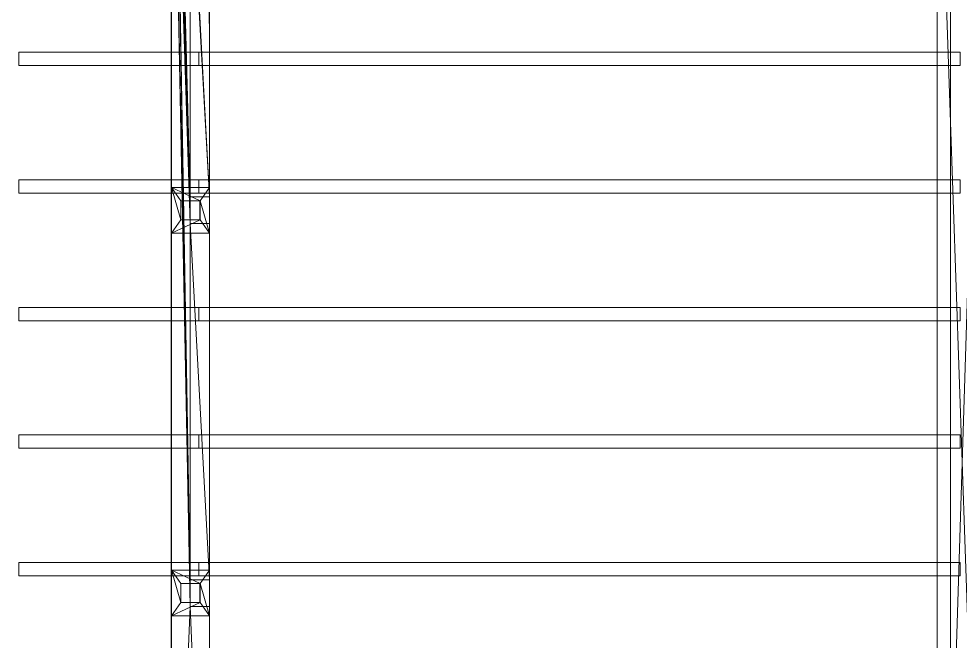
# Model space of a CAD drawing. Header units: millimetres. Extents: x 1039 to 86168, y -97507 to 20336.
# Drawn here: x 54604 to 59544, y 9468 to 12736 of the extents above; entities that cross this region are included whole.
import ezdxf

# ---------------------------------------------------------------- set-up
doc = ezdxf.new("R2010")
doc.units = ezdxf.units.MM
doc.header["$MEASUREMENT"] = 0
for name, color, linetype in [('Чертежи клееныого БАЛКИ', 7, 'Continuous'), ('ЧЕРТЕЖИ КОЛОНЫ', 7, 'Continuous'), ('ЧЕРТЕжи обвязка брус', 7, 'Continuous'), ('чертежи стропило', 7, 'Continuous')]:
    doc.layers.add(name, color=color, linetype=linetype)

# ---------------------------------------------------------------- blocks, each defined once
blk = doc.blocks.new('Объект_6CA126E6-382B-431F-B6F5-ACE74418EE68')
at = {"layer": 'ЧЕРТЕЖИ КОЛОНЫ', "lineweight": 0}
mesh = blk.add_polyface(dxfattribs=at)
corners = [(55404.3, 9840.8, -40), (55404.3, 9600.8, -40), (55404.3, 9600.8, 2500), (55404.3, 9840.8, 2500), (55604.3, 9600.8, -40), (55604.3, 9600.8, 2500), (55604.3, 9840.8, -40), (55604.3, 9840.8, 2500)]
mesh.append_faces([[corners[k] for k in face] for face in [(0, 1, 2, 3), (1, 4, 5, 2), (4, 6, 7, 5), (6, 0, 3, 7), (0, 6, 4, 1), (3, 2, 5, 7)]], dxfattribs={"color": 38})
mesh = blk.add_polyface(dxfattribs=at)
corners = [(55504.3, 9790.8, 2500), (55504.3, 9650.8, 2500), (55504.3, 9650.8, 2740), (55504.3, 9790.8, 2740), (55604.3, 9650.8, 2500), (55604.3, 9650.8, 2740), (55604.3, 9790.8, 2500), (55604.3, 9790.8, 2740)]
mesh.append_faces([[corners[k] for k in face] for face in [(0, 1, 2, 3), (1, 4, 5, 2), (4, 6, 7, 5), (6, 0, 3, 7), (0, 6, 4, 1), (3, 2, 5, 7)]], dxfattribs={"color": 38})
mesh = blk.add_polyface(dxfattribs=at)
corners = [(55454.3, 9770.8, -120), (55454.3, 9670.8, -120), (55454.3, 9670.8, -40), (55454.3, 9770.8, -40), (55554.3, 9670.8, -120), (55554.3, 9670.8, -40), (55554.3, 9770.8, -120), (55554.3, 9770.8, -40)]
mesh.append_faces([[corners[k] for k in face] for face in [(0, 1, 2, 3), (1, 4, 5, 2), (4, 6, 7, 5), (6, 0, 3, 7), (0, 6, 4, 1), (3, 2, 5, 7)]], dxfattribs={"color": 38})
blk = doc.blocks.new('Объект_3AC01C3D-4970-4229-A1CA-C78AA61ADF65')
at = {"layer": 'ЧЕРТЕЖИ КОЛОНЫ', "lineweight": 0}
mesh = blk.add_polyface(dxfattribs=at)
corners = [(55404.3, 11850.8, -40), (55404.3, 11610.8, -40), (55404.3, 11610.8, 2500), (55404.3, 11850.8, 2500), (55604.3, 11610.8, -40), (55604.3, 11610.8, 2500), (55604.3, 11850.8, -40), (55604.3, 11850.8, 2500)]
mesh.append_faces([[corners[k] for k in face] for face in [(0, 1, 2, 3), (1, 4, 5, 2), (4, 6, 7, 5), (6, 0, 3, 7), (0, 6, 4, 1), (3, 2, 5, 7)]], dxfattribs={"color": 38})
mesh = blk.add_polyface(dxfattribs=at)
corners = [(55454.3, 11780.8, -120), (55454.3, 11680.8, -120), (55454.3, 11680.8, -40), (55454.3, 11780.8, -40), (55554.3, 11680.8, -120), (55554.3, 11680.8, -40), (55554.3, 11780.8, -120), (55554.3, 11780.8, -40)]
mesh.append_faces([[corners[k] for k in face] for face in [(0, 1, 2, 3), (1, 4, 5, 2), (4, 6, 7, 5), (6, 0, 3, 7), (0, 6, 4, 1), (3, 2, 5, 7)]], dxfattribs={"color": 38})
mesh = blk.add_polyface(dxfattribs=at)
corners = [(55504.3, 11800.8, 2500), (55504.3, 11660.8, 2500), (55504.3, 11660.8, 2740), (55504.3, 11800.8, 2740), (55604.3, 11660.8, 2500), (55604.3, 11660.8, 2740), (55604.3, 11800.8, 2500), (55604.3, 11800.8, 2740)]
mesh.append_faces([[corners[k] for k in face] for face in [(0, 1, 2, 3), (1, 4, 5, 2), (4, 6, 7, 5), (6, 0, 3, 7), (0, 6, 4, 1), (3, 2, 5, 7)]], dxfattribs={"color": 38})
blk = doc.blocks.new('Объект_0151FF08-D3C2-4A4B-8027-3F7B37A0D285')
at = {"layer": 'Чертежи клееныого БАЛКИ', "lineweight": 0}
mesh = blk.add_polyface(dxfattribs=at)
corners = [(55604.3, 9650.8, 2740), (55504.3, 9650.8, 2740), (55504.3, 9790.8, 2740), (55604.3, 9790.8, 2740), (55604.3, 11660.8, 2740), (55504.3, 11660.8, 2740), (55504.3, 11800.8, 2740), (55604.3, 11800.8, 2740), (55604.3, 13620.8, 2740), (55504.3, 13620.8, 2740), (55504.3, 13790.8, 2740), (55604.3, 13790.8, 2740), (55604.3, 15530.8, 2740), (55404.3, 15530.8, 2740), (55404.3, 7240.8, 2740), (55604.3, 7240.8, 2740), (55504.3, 9650.8, 2500), (55604.3, 9650.8, 2500), (55504.3, 9790.8, 2500), (55604.3, 9790.8, 2500), (55604.3, 11660.8, 2500), (55504.3, 11660.8, 2500), (55504.3, 11800.8, 2500), (55604.3, 11800.8, 2500), (55604.3, 13620.8, 2500), (55603.8, 13620.8, 2500), (55603.8, 13620.8, 2620), (55504.3, 13620.8, 2620), (55504.3, 13690.8, 2620), (55504.3, 13690.8, 2500), (55504.3, 13790.8, 2500), (55604.3, 13790.8, 2500), (55604.3, 15130.8, 2600), (55604.3, 15530.8, 2690), (55604.3, 14730.8, 2500), (55604.3, 14730.8, 2550), (55604.3, 15130.8, 2640), (55404.3, 15530.8, 2690), (55404.3, 15130.8, 2600), (55404.3, 15130.8, 2640), (55404.3, 14730.8, 2550), (55404.3, 14730.8, 2500), (55404.3, 7240.8, 2500), (55604.3, 7240.8, 2500), (55603.8, 13690.8, 2500), (55603.8, 13690.8, 2620)]
mesh.append_faces([[corners[k] for k in face] for face in [(16, 1, 0, 17), (18, 2, 1, 16), (18, 19, 3, 2), (4, 3, 19, 20), (7, 23, 24, 8), (37, 13, 12, 33), (14, 42, 43, 15), (43, 17, 0, 15), (38, 37, 33, 32), (41, 40, 35, 34), (40, 39, 36, 35), (39, 38, 32, 36)]], dxfattribs={"color": 250})
mesh.append_faces([[corners[k] for k in face] for face in [(20, 21, 5, 4), (6, 5, 21, 22), (7, 6, 22, 23), (11, 10, 30, 31), (26, 25, 44, 45), (27, 26, 45, 28), (44, 29, 28, 45)]], dxfattribs={"color": 254})
mesh.append_faces([[corners[k] for k in face] for face in [(30, 28, 29), (42, 40, 41)]], dxfattribs={"vtx0": -1, "color": 254})
mesh.append_faces([[corners[k] for k in face] for face in [(31, 35, 11)]], dxfattribs={"vtx0": -1, "vtx1": -1, "color": 250})
mesh.append_faces([[corners[k] for k in face] for face in [(24, 26, 8)]], dxfattribs={"vtx0": -1, "vtx1": -1, "color": 254})
mesh.append_faces([[corners[k] for k in face] for face in [(13, 2, 5), (13, 6, 9), (36, 33, 11), (21, 18, 41), (29, 22, 41), (25, 23, 29)]], dxfattribs={"vtx0": -1, "vtx1": -1, "vtx2": -1, "color": 250})
mesh.append_faces([[corners[k] for k in face] for face in [(14, 37, 39)]], dxfattribs={"vtx0": -1, "vtx1": -1, "vtx2": -1, "color": 254})
mesh.append_faces([[corners[k] for k in face] for face in [(1, 13, 14), (13, 1, 2), (13, 5, 6), (13, 9, 10), (1, 14, 15), (5, 2, 3), (9, 6, 7), (13, 10, 11)]], dxfattribs={"vtx0": -1, "vtx2": -1, "color": 250})
mesh.append_faces([[corners[k] for k in face] for face in [(26, 9, 8), (10, 27, 28), (14, 39, 40)]], dxfattribs={"vtx0": -1, "vtx2": -1, "color": 254})
mesh.append_faces([[corners[k] for k in face] for face in [(0, 1, 15), (4, 5, 3), (8, 9, 7), (12, 13, 11), (32, 33, 36), (34, 35, 31), (17, 43, 16), (20, 19, 21), (24, 23, 25), (44, 25, 29), (34, 31, 41)]], dxfattribs={"vtx1": -1, "color": 250})
mesh.append_faces([[corners[k] for k in face] for face in [(25, 26, 24), (38, 39, 37)]], dxfattribs={"vtx1": -1, "color": 254})
mesh.append_faces([[corners[k] for k in face] for face in [(35, 36, 11), (42, 41, 16), (18, 16, 41), (22, 21, 41), (43, 42, 16), (30, 29, 41), (19, 18, 21), (23, 22, 29), (31, 30, 41)]], dxfattribs={"vtx1": -1, "vtx2": -1, "color": 250})
mesh.append_faces([[corners[k] for k in face] for face in [(30, 10, 28), (42, 14, 40)]], dxfattribs={"vtx1": -1, "vtx2": -1, "color": 254})
mesh.append_faces([[corners[k] for k in face] for face in [(33, 12, 11)]], dxfattribs={"vtx2": -1, "color": 250})
mesh.append_faces([[corners[k] for k in face] for face in [(26, 27, 9), (10, 9, 27), (14, 13, 37)]], dxfattribs={"vtx2": -1, "color": 254})
blk = doc.blocks.new('Объект_AABEFE01-552F-42D4-9F41-0B04F5E81F44')
at = {"layer": 'Чертежи клееныого БАЛКИ', "lineweight": 0}
mesh = blk.add_polyface(dxfattribs=at)
corners = [(59594.3, 7000.8, 4205), (59594.3, 7200.8, 4205), (59664.3, 7200.8, 4205), (59664.3, 7000.8, 4205), (59594.3, 7000.8, 4285), (59594.3, 7200.8, 4285), (59494.3, 7200.8, 4285), (59494.3, 7200.8, 4205), (59424.3, 7200.8, 4205), (59424.3, 7200.8, 4204.9), (59664.3, 7200.8, 4204.9), (59664.3, 7000.8, 4204.9), (59664.3, 13620.6, 4204.9), (59664.3, 13620.6, 4205), (59664.3, 13860.6, 4205), (59664.3, 13860.6, 4204.9), (59664.3, 14460.6, 4204.9), (59664.3, 14460.6, 4284.9), (59664.3, 13860.6, 4424.9), (59664.3, 13860.6, 4384.9), (59664.3, 13260.6, 4524.9), (59664.3, 13260.6, 4604.9), (59664.3, 6200.8, 4604.9), (59664.3, 6200.8, 4204.9), (59494.3, 7000.8, 4205), (59494.3, 7000.8, 4285), (59424.3, 7000.8, 4204.9), (59424.3, 7000.8, 4205), (59424.3, 6200.8, 4204.9), (59424.3, 6200.8, 4604.9), (59424.3, 13260.6, 4604.9), (59424.3, 13260.6, 4524.9), (59424.3, 13860.6, 4384.9), (59424.3, 13860.6, 4424.9), (59424.3, 14460.6, 4284.9), (59424.3, 14460.6, 4204.9), (59424.3, 13860.6, 4204.9), (59424.3, 13860.6, 4205), (59424.3, 13620.6, 4205), (59424.3, 13620.6, 4204.9), (59444.3, 13620.6, 4204.9), (59644.3, 13620.6, 4204.9), (59474.3, 13810.6, 4205), (59474.3, 13670.6, 4205), (59614.3, 13670.6, 4205), (59614.3, 13810.6, 4205), (59444.3, 13860.6, 4204.9), (59644.3, 13860.6, 4204.9), (59444.3, 14460.6, 4284.9), (59644.3, 14460.6, 4284.9), (59444.3, 13260.6, 4604.9), (59644.3, 13260.6, 4604.9), (59474.3, 13670.6, 4355), (59474.3, 13810.6, 4355), (59614.3, 13670.6, 4355), (59614.3, 13810.6, 4355)]
mesh.append_faces([[corners[k] for k in face] for face in [(0, 1, 2, 3), (1, 0, 4, 5), (25, 6, 5, 4), (24, 7, 6, 25), (7, 24, 27, 8), (18, 33, 32, 19), (19, 32, 31, 20), (22, 29, 28, 23), (26, 11, 23, 28)]], dxfattribs={"color": 113})
mesh.append_faces([[corners[k] for k in face] for face in [(52, 43, 42, 53), (54, 44, 43, 52), (55, 45, 44, 54), (53, 42, 45, 55), (54, 52, 53, 55)]], dxfattribs={"color": 254})
mesh.append_faces([[corners[k] for k in face] for face in [(9, 7, 8), (11, 0, 3), (10, 40, 41, 12), (46, 16, 15, 47), (16, 48, 49, 17), (48, 18, 17, 49), (20, 50, 51, 21), (51, 29, 22, 21)]], dxfattribs={"vtx0": -1, "color": 113})
mesh.append_faces([[corners[k] for k in face] for face in [(40, 13, 12, 41), (14, 46, 47, 15)]], dxfattribs={"vtx0": -1, "color": 254})
mesh.append_faces([[corners[k] for k in face] for face in [(10, 7, 9), (23, 17, 22), (26, 0, 11)]], dxfattribs={"vtx0": -1, "vtx1": -1, "color": 113})
mesh.append_faces([[corners[k] for k in face] for face in [(13, 44, 14), (14, 45, 37)]], dxfattribs={"vtx0": -1, "vtx1": -1, "color": 254})
mesh.append_faces([[corners[k] for k in face] for face in [(17, 19, 22), (29, 32, 34)]], dxfattribs={"vtx0": -1, "vtx1": -1, "vtx2": -1, "color": 113})
mesh.append_faces([[corners[k] for k in face] for face in [(1, 6, 7), (24, 4, 0), (29, 31, 32), (28, 34, 35)]], dxfattribs={"vtx0": -1, "vtx2": -1, "color": 113})
mesh.append_faces([[corners[k] for k in face] for face in [(42, 38, 37), (38, 43, 44), (14, 44, 45)]], dxfattribs={"vtx0": -1, "vtx2": -1, "color": 254})
mesh.append_faces([[corners[k] for k in face] for face in [(10, 2, 7), (19, 20, 22), (16, 17, 23), (26, 27, 0), (28, 29, 34)]], dxfattribs={"vtx1": -1, "vtx2": -1, "color": 113})
mesh.append_faces([[corners[k] for k in face] for face in [(42, 43, 38), (45, 42, 37), (13, 38, 44)]], dxfattribs={"vtx1": -1, "vtx2": -1, "color": 254})
mesh.append_faces([[corners[k] for k in face] for face in [(1, 5, 6), (20, 21, 22), (17, 18, 19), (24, 25, 4), (29, 30, 31), (32, 33, 34)]], dxfattribs={"vtx2": -1, "color": 113})
mesh.append_faces([[corners[k] for k in face] for face in [(10, 9, 39, 40), (46, 36, 35, 16), (16, 35, 34, 48), (48, 34, 33, 18), (20, 31, 30, 50), (51, 50, 30, 29)]], dxfattribs={"vtx3": -1, "color": 113})
mesh.append_faces([[corners[k] for k in face] for face in [(40, 39, 38, 13), (14, 37, 36, 46)]], dxfattribs={"vtx3": -1, "color": 254})
blk = doc.blocks.new('Объект_81BFC9BC-0966-4B81-B966-DD6063DD2690')
at = {"layer": 'ЧЕРТЕжи обвязка брус', "lineweight": 0}
mesh = blk.add_polyface(dxfattribs=at)
corners = [(55405.3, 18270.8, -40), (55605.3, 18270.8, -40), (55605.3, 18270.8, -240), (55405.3, 18270.8, -240), (55605.3, 18230.8, -40), (55405.3, 18230.8, -40), (55605.3, 18230.8), (55605.3, 15870.8), (55605.3, 15870.8, -40), (55605.3, 15630.8, -40), (55605.3, 15630.8), (55605.3, 13860.8), (55605.3, 13860.8, -40), (55605.3, 13620.8, -40), (55605.3, 13620.8), (55605.3, 11850.8), (55605.3, 11850.8, -40), (55605.3, 11610.8, -40), (55605.3, 11610.8), (55605.3, 9840.8), (55605.3, 9840.8, -40), (55605.3, 9600.8, -40), (55605.3, 9600.8), (55605.3, 7240.8), (55605.3, 7240.8, -40), (55605.3, 7200.8, -40), (55605.3, 7200.8, -240), (55405.3, 7200.8, -240), (55405.3, 7200.8, -40), (55405.3, 7240.8, -40), (55405.3, 7240.8), (55405.3, 9600.8), (55405.3, 9600.8, -40), (55405.3, 9840.8, -40), (55405.3, 9840.8), (55405.3, 11610.8), (55405.3, 11610.8, -40), (55405.3, 11850.8, -40), (55405.3, 11850.8), (55405.3, 13620.8), (55405.3, 13620.8, -40), (55405.3, 13860.8, -40), (55405.3, 13860.8), (55405.3, 15630.8), (55405.3, 15630.8, -40), (55405.3, 15870.8, -40), (55405.3, 15870.8), (55405.3, 18230.8), (55455.3, 15700.8, -40), (55455.3, 15800.8, -40), (55555.3, 15800.8, -40), (55555.3, 15700.8, -40), (55555.3, 13690.8, -40), (55455.3, 13690.8, -40), (55455.3, 13790.8, -40), (55555.3, 13790.8, -40), (55555.3, 11780.8, -40), (55555.3, 11680.8, -40), (55455.3, 11680.8, -40), (55455.3, 11780.8, -40), (55455.3, 9770.8, -40), (55555.3, 9770.8, -40), (55555.3, 9670.8, -40), (55455.3, 9670.8, -40), (55455.3, 15700.8, -120), (55455.3, 15800.8, -120), (55555.3, 15800.8, -120), (55555.3, 15700.8, -120), (55555.3, 13690.8, -120), (55455.3, 13690.8, -120), (55455.3, 13790.8, -120), (55555.3, 13790.8, -120), (55555.3, 11780.8, -120), (55555.3, 11680.8, -120), (55455.3, 11680.8, -120), (55455.3, 11780.8, -120), (55555.3, 9770.8, -120), (55455.3, 9770.8, -120), (55555.3, 9670.8, -120), (55455.3, 9670.8, -120)]
mesh.append_faces([[corners[k] for k in face] for face in [(0, 1, 2, 3), (4, 1, 0, 5), (27, 3, 2, 26), (47, 6, 4, 5), (6, 47, 46, 7), (46, 45, 8, 7), (9, 44, 43, 10), (42, 11, 10, 43), (11, 42, 41, 12), (14, 13, 40, 39), (39, 38, 15, 14), (16, 15, 38, 37), (35, 18, 17, 36), (18, 35, 34, 19), (33, 20, 19, 34), (32, 31, 22, 21), (31, 30, 23, 22), (29, 24, 23, 30), (28, 25, 24, 29), (26, 25, 28, 27), (64, 65, 49, 48), (65, 66, 50, 49), (66, 67, 51, 50), (67, 64, 48, 51), (52, 68, 69, 53), (53, 69, 70, 54), (54, 70, 71, 55), (55, 71, 68, 52), (57, 56, 72, 73), (58, 57, 73, 74), (59, 58, 74, 75), (56, 59, 75, 72), (76, 61, 60, 77), (78, 62, 61, 76), (79, 63, 62, 78), (77, 60, 63, 79), (66, 65, 64, 67), (68, 71, 70, 69), (74, 73, 72, 75), (77, 79, 78, 76)]], dxfattribs={"color": 33})
mesh.append_faces([[corners[k] for k in face] for face in [(26, 24, 25), (3, 5, 0)]], dxfattribs={"vtx0": -1, "color": 33})
mesh.append_faces([[corners[k] for k in face] for face in [(2, 24, 26), (27, 5, 3), (8, 50, 9), (9, 51, 44), (12, 55, 13), (13, 52, 40), (16, 56, 17), (17, 57, 36), (20, 61, 21), (21, 62, 32)]], dxfattribs={"vtx0": -1, "vtx1": -1, "color": 33})
mesh.append_faces([[corners[k] for k in face] for face in [(4, 7, 8), (9, 11, 12), (13, 15, 16), (17, 19, 20), (21, 23, 24), (29, 31, 32), (33, 35, 36), (37, 39, 40), (41, 43, 44), (45, 47, 5), (48, 45, 44), (45, 49, 50), (9, 50, 51), (53, 41, 40), (41, 54, 55), (13, 55, 52), (58, 37, 36), (37, 59, 56), (17, 56, 57), (63, 33, 32), (33, 60, 61), (21, 61, 62)]], dxfattribs={"vtx0": -1, "vtx2": -1, "color": 33})
mesh.append_faces([[corners[k] for k in face] for face in [(2, 1, 24), (27, 28, 5), (48, 49, 45), (51, 48, 44), (8, 45, 50), (53, 54, 41), (52, 53, 40), (12, 41, 55), (58, 59, 37), (57, 58, 36), (16, 37, 56), (63, 60, 33), (62, 63, 32), (20, 33, 61)]], dxfattribs={"vtx1": -1, "vtx2": -1, "color": 33})
mesh.append_faces([[corners[k] for k in face] for face in [(4, 6, 7), (9, 10, 11), (13, 14, 15), (17, 18, 19), (21, 22, 23), (29, 30, 31), (33, 34, 35), (37, 38, 39), (41, 42, 43), (45, 46, 47)]], dxfattribs={"vtx2": -1, "color": 33})
blk = doc.blocks.new('Объект_B456DAEF-C88E-4C05-AEA1-32B8883457DD')
at = {"layer": 'ЧЕРТЕжи обвязка брус', "lineweight": 0}
mesh = blk.add_polyface(dxfattribs=at)
corners = [(59594.3, 7200.8, -240), (59494.3, 7200.8, -240), (59494.3, 18272.3, -240), (59594.3, 18272.3, -240), (59494.3, 7200.8, -40), (59494.3, 18272.3, -40), (59594.3, 7200.8, -40), (59594.3, 18272.3, -40)]
mesh.append_faces([[corners[k] for k in face] for face in [(0, 1, 2, 3), (1, 4, 5, 2), (4, 6, 7, 5), (6, 0, 3, 7), (0, 6, 4, 1), (3, 2, 5, 7)]], dxfattribs={"color": 33})
blk = doc.blocks.new('Объект_F5D15C36-6FFC-423A-A785-82BF78C2B7F7')
at = {"layer": 'чертежи стропило', "lineweight": 0}
mesh = blk.add_polyface(dxfattribs=at)
corners = [(55549.6, 9810.8, 2740), (55549.6, 9880.8, 2740), (59424.3, 9880.8, 4545.4), (59424.3, 9810.8, 4545.4), (55404.3, 9880.8, 2740), (55404.3, 9810.8, 2740), (55404.3, 9880.8, 2672.3), (54604.3, 9880.8, 2299.5), (54604.3, 9880.8, 2520.2), (59544.3, 9880.8, 4822), (59544.3, 9880.8, 4604.9), (59424.3, 9880.8, 4604.9), (59424.3, 9810.8, 4604.9), (59544.3, 9810.8, 4604.9), (59544.3, 9810.8, 4822), (54604.3, 9810.8, 2520.2), (54604.3, 9810.8, 2299.5), (55404.3, 9810.8, 2672.3)]
mesh.append_faces([[corners[k] for k in face] for face in [(0, 1, 2, 3), (4, 1, 0, 5), (3, 2, 11, 12), (6, 4, 5, 17), (6, 17, 16, 7), (15, 8, 7, 16), (8, 15, 14, 9), (14, 13, 10, 9), (12, 11, 10, 13)]], dxfattribs={"color": 113})
mesh.append_faces([[corners[k] for k in face] for face in [(9, 11, 4), (5, 12, 14)]], dxfattribs={"vtx0": -1, "vtx1": -1, "vtx2": -1, "color": 113})
mesh.append_faces([[corners[k] for k in face] for face in [(8, 4, 6), (5, 3, 12), (5, 14, 15)]], dxfattribs={"vtx0": -1, "vtx2": -1, "color": 113})
mesh.append_faces([[corners[k] for k in face] for face in [(7, 8, 6), (16, 17, 15)]], dxfattribs={"vtx1": -1, "color": 113})
mesh.append_faces([[corners[k] for k in face] for face in [(11, 2, 4), (8, 9, 4), (17, 5, 15)]], dxfattribs={"vtx1": -1, "vtx2": -1, "color": 113})
mesh.append_faces([[corners[k] for k in face] for face in [(9, 10, 11), (2, 1, 4), (12, 13, 14), (5, 0, 3)]], dxfattribs={"vtx2": -1, "color": 113})
blk = doc.blocks.new('Объект_DB8D4B15-B0B3-42C4-B37A-BD05DB897535')
at = {"layer": 'чертежи стропило', "lineweight": 0}
mesh = blk.add_polyface(dxfattribs=at)
corners = [(55549.6, 10480.8, 2740), (55549.6, 10550.8, 2740), (59424.3, 10550.8, 4545.4), (59424.3, 10480.8, 4545.4), (55404.3, 10550.8, 2740), (55404.3, 10480.8, 2740), (55404.3, 10550.8, 2672.3), (54604.3, 10550.8, 2299.5), (54604.3, 10550.8, 2520.2), (59544.3, 10550.8, 4822), (59544.3, 10550.8, 4604.9), (59424.3, 10550.8, 4604.9), (59424.3, 10480.8, 4604.9), (59544.3, 10480.8, 4604.9), (59544.3, 10480.8, 4822), (54604.3, 10480.8, 2520.2), (54604.3, 10480.8, 2299.5), (55404.3, 10480.8, 2672.3)]
mesh.append_faces([[corners[k] for k in face] for face in [(0, 1, 2, 3), (4, 1, 0, 5), (3, 2, 11, 12), (6, 4, 5, 17), (6, 17, 16, 7), (15, 8, 7, 16), (8, 15, 14, 9), (14, 13, 10, 9), (12, 11, 10, 13)]], dxfattribs={"color": 113})
mesh.append_faces([[corners[k] for k in face] for face in [(9, 11, 4), (5, 12, 14)]], dxfattribs={"vtx0": -1, "vtx1": -1, "vtx2": -1, "color": 113})
mesh.append_faces([[corners[k] for k in face] for face in [(8, 4, 6), (5, 3, 12), (5, 14, 15)]], dxfattribs={"vtx0": -1, "vtx2": -1, "color": 113})
mesh.append_faces([[corners[k] for k in face] for face in [(7, 8, 6), (16, 17, 15)]], dxfattribs={"vtx1": -1, "color": 113})
mesh.append_faces([[corners[k] for k in face] for face in [(11, 2, 4), (8, 9, 4), (17, 5, 15)]], dxfattribs={"vtx1": -1, "vtx2": -1, "color": 113})
mesh.append_faces([[corners[k] for k in face] for face in [(9, 10, 11), (2, 1, 4), (12, 13, 14), (5, 0, 3)]], dxfattribs={"vtx2": -1, "color": 113})
blk = doc.blocks.new('Объект_07E94BB2-2529-4709-B6C9-D2B1BD09EAB5')
at = {"layer": 'чертежи стропило', "lineweight": 0}
mesh = blk.add_polyface(dxfattribs=at)
corners = [(55549.6, 11150.8, 2740), (55549.6, 11220.8, 2740), (59424.3, 11220.8, 4545.4), (59424.3, 11150.8, 4545.4), (55404.3, 11220.8, 2740), (55404.3, 11150.8, 2740), (55404.3, 11220.8, 2672.3), (54604.3, 11220.8, 2299.5), (54604.3, 11220.8, 2520.2), (59544.3, 11220.8, 4822), (59544.3, 11220.8, 4604.9), (59424.3, 11220.8, 4604.9), (59424.3, 11150.8, 4604.9), (59544.3, 11150.8, 4604.9), (59544.3, 11150.8, 4822), (54604.3, 11150.8, 2520.2), (54604.3, 11150.8, 2299.5), (55404.3, 11150.8, 2672.3)]
mesh.append_faces([[corners[k] for k in face] for face in [(0, 1, 2, 3), (4, 1, 0, 5), (3, 2, 11, 12), (6, 4, 5, 17), (6, 17, 16, 7), (15, 8, 7, 16), (8, 15, 14, 9), (14, 13, 10, 9), (12, 11, 10, 13)]], dxfattribs={"color": 113})
mesh.append_faces([[corners[k] for k in face] for face in [(9, 11, 4), (5, 12, 14)]], dxfattribs={"vtx0": -1, "vtx1": -1, "vtx2": -1, "color": 113})
mesh.append_faces([[corners[k] for k in face] for face in [(8, 4, 6), (5, 3, 12), (5, 14, 15)]], dxfattribs={"vtx0": -1, "vtx2": -1, "color": 113})
mesh.append_faces([[corners[k] for k in face] for face in [(7, 8, 6), (16, 17, 15)]], dxfattribs={"vtx1": -1, "color": 113})
mesh.append_faces([[corners[k] for k in face] for face in [(11, 2, 4), (8, 9, 4), (17, 5, 15)]], dxfattribs={"vtx1": -1, "vtx2": -1, "color": 113})
mesh.append_faces([[corners[k] for k in face] for face in [(9, 10, 11), (2, 1, 4), (12, 13, 14), (5, 0, 3)]], dxfattribs={"vtx2": -1, "color": 113})
blk = doc.blocks.new('Объект_0FF8C540-B751-46EC-8A97-EEA26A91ACED')
at = {"layer": 'чертежи стропило', "lineweight": 0}
mesh = blk.add_polyface(dxfattribs=at)
corners = [(55549.6, 11820.8, 2740), (55549.6, 11890.8, 2740), (59424.3, 11890.8, 4545.4), (59424.3, 11820.8, 4545.4), (55404.3, 11890.8, 2740), (55404.3, 11820.8, 2740), (55404.3, 11890.8, 2672.3), (54604.3, 11890.8, 2299.5), (54604.3, 11890.8, 2520.2), (59544.3, 11890.8, 4822), (59544.3, 11890.8, 4604.9), (59424.3, 11890.8, 4604.9), (59424.3, 11820.8, 4604.9), (59544.3, 11820.8, 4604.9), (59544.3, 11820.8, 4822), (54604.3, 11820.8, 2520.2), (54604.3, 11820.8, 2299.5), (55404.3, 11820.8, 2672.3)]
mesh.append_faces([[corners[k] for k in face] for face in [(0, 1, 2, 3), (4, 1, 0, 5), (3, 2, 11, 12), (6, 4, 5, 17), (6, 17, 16, 7), (15, 8, 7, 16), (8, 15, 14, 9), (14, 13, 10, 9), (12, 11, 10, 13)]], dxfattribs={"color": 113})
mesh.append_faces([[corners[k] for k in face] for face in [(9, 11, 4), (5, 12, 14)]], dxfattribs={"vtx0": -1, "vtx1": -1, "vtx2": -1, "color": 113})
mesh.append_faces([[corners[k] for k in face] for face in [(8, 4, 6), (5, 3, 12), (5, 14, 15)]], dxfattribs={"vtx0": -1, "vtx2": -1, "color": 113})
mesh.append_faces([[corners[k] for k in face] for face in [(7, 8, 6), (16, 17, 15)]], dxfattribs={"vtx1": -1, "color": 113})
mesh.append_faces([[corners[k] for k in face] for face in [(11, 2, 4), (8, 9, 4), (17, 5, 15)]], dxfattribs={"vtx1": -1, "vtx2": -1, "color": 113})
mesh.append_faces([[corners[k] for k in face] for face in [(9, 10, 11), (2, 1, 4), (12, 13, 14), (5, 0, 3)]], dxfattribs={"vtx2": -1, "color": 113})
blk = doc.blocks.new('Объект_91AD2C42-0471-4FA9-8C31-FE1F5577ED8D')
at = {"layer": 'чертежи стропило', "lineweight": 0}
mesh = blk.add_polyface(dxfattribs=at)
corners = [(55549.6, 12490.8, 2740), (55549.6, 12560.8, 2740), (59424.3, 12560.8, 4545.4), (59424.3, 12490.8, 4545.4), (55404.3, 12560.8, 2740), (55404.3, 12490.8, 2740), (55404.3, 12560.8, 2672.3), (54604.3, 12560.8, 2299.5), (54604.3, 12560.8, 2520.2), (59544.3, 12560.8, 4822), (59544.3, 12560.8, 4604.9), (59424.3, 12560.8, 4604.9), (59424.3, 12490.8, 4604.9), (59544.3, 12490.8, 4604.9), (59544.3, 12490.8, 4822), (54604.3, 12490.8, 2520.2), (54604.3, 12490.8, 2299.5), (55404.3, 12490.8, 2672.3)]
mesh.append_faces([[corners[k] for k in face] for face in [(0, 1, 2, 3), (4, 1, 0, 5), (3, 2, 11, 12), (6, 4, 5, 17), (6, 17, 16, 7), (15, 8, 7, 16), (8, 15, 14, 9), (14, 13, 10, 9), (12, 11, 10, 13)]], dxfattribs={"color": 113})
mesh.append_faces([[corners[k] for k in face] for face in [(9, 11, 4), (5, 12, 14)]], dxfattribs={"vtx0": -1, "vtx1": -1, "vtx2": -1, "color": 113})
mesh.append_faces([[corners[k] for k in face] for face in [(8, 4, 6), (5, 3, 12), (5, 14, 15)]], dxfattribs={"vtx0": -1, "vtx2": -1, "color": 113})
mesh.append_faces([[corners[k] for k in face] for face in [(7, 8, 6), (16, 17, 15)]], dxfattribs={"vtx1": -1, "color": 113})
mesh.append_faces([[corners[k] for k in face] for face in [(11, 2, 4), (8, 9, 4), (17, 5, 15)]], dxfattribs={"vtx1": -1, "vtx2": -1, "color": 113})
mesh.append_faces([[corners[k] for k in face] for face in [(9, 10, 11), (2, 1, 4), (12, 13, 14), (5, 0, 3)]], dxfattribs={"vtx2": -1, "color": 113})

msp = doc.modelspace()

# ---------------------------------------------------------------- block references
at = {"layer": 'Чертежи клееныого БАЛКИ', "color": 104, "linetype": 'Continuous', "lineweight": 15, "true_color": 0x029e21}
for name in ['Объект_0151FF08-D3C2-4A4B-8027-3F7B37A0D285', 'Объект_AABEFE01-552F-42D4-9F41-0B04F5E81F44']:
    msp.add_blockref(name, (0, 0), dxfattribs=at)
at = {"layer": 'ЧЕРТЕЖИ КОЛОНЫ', "color": 104, "linetype": 'Continuous', "lineweight": 15, "true_color": 0x029e21}
for name in ['Объект_3AC01C3D-4970-4229-A1CA-C78AA61ADF65', 'Объект_6CA126E6-382B-431F-B6F5-ACE74418EE68']:
    msp.add_blockref(name, (0, 0), dxfattribs=at)
at = {"layer": 'ЧЕРТЕжи обвязка брус', "color": 104, "linetype": 'Continuous', "lineweight": 15, "true_color": 0x029e21}
for name in ['Объект_81BFC9BC-0966-4B81-B966-DD6063DD2690', 'Объект_B456DAEF-C88E-4C05-AEA1-32B8883457DD']:
    msp.add_blockref(name, (0, 0), dxfattribs=at)
at = {"layer": 'чертежи стропило', "color": 104, "linetype": 'Continuous', "lineweight": 15, "true_color": 0x029e21}
for name in ['Объект_91AD2C42-0471-4FA9-8C31-FE1F5577ED8D', 'Объект_0FF8C540-B751-46EC-8A97-EEA26A91ACED', 'Объект_07E94BB2-2529-4709-B6C9-D2B1BD09EAB5', 'Объект_DB8D4B15-B0B3-42C4-B37A-BD05DB897535', 'Объект_F5D15C36-6FFC-423A-A785-82BF78C2B7F7']:
    msp.add_blockref(name, (0, 0), dxfattribs=at)

doc.saveas('drawing.dxf')
